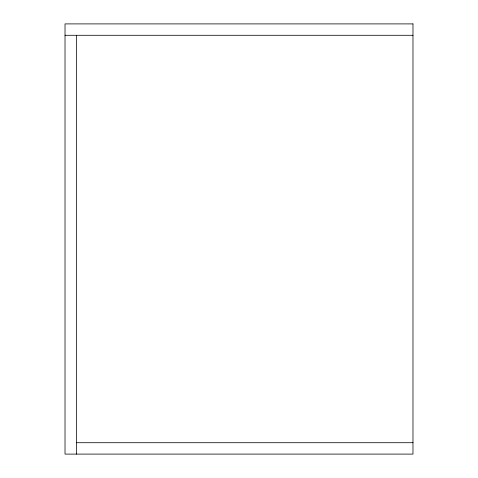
<?xml version="1.0" encoding="UTF-8"?>
<svg xmlns="http://www.w3.org/2000/svg" width="478" height="478" viewBox="0 0 478 478"><rect width="100%" height="100%" fill="white"/><g stroke="black" fill="none" stroke-linecap="round" stroke-linejoin="round"><path stroke-width="0.72" d="M65.02 35.288L412.98 35.288M76.408 442.712L412.98 442.712M76.408 35.288L76.408 454.1M412.98 23.9L65.02 23.9L65.02 454.1L412.98 454.1L412.98 23.9"/></g></svg>
